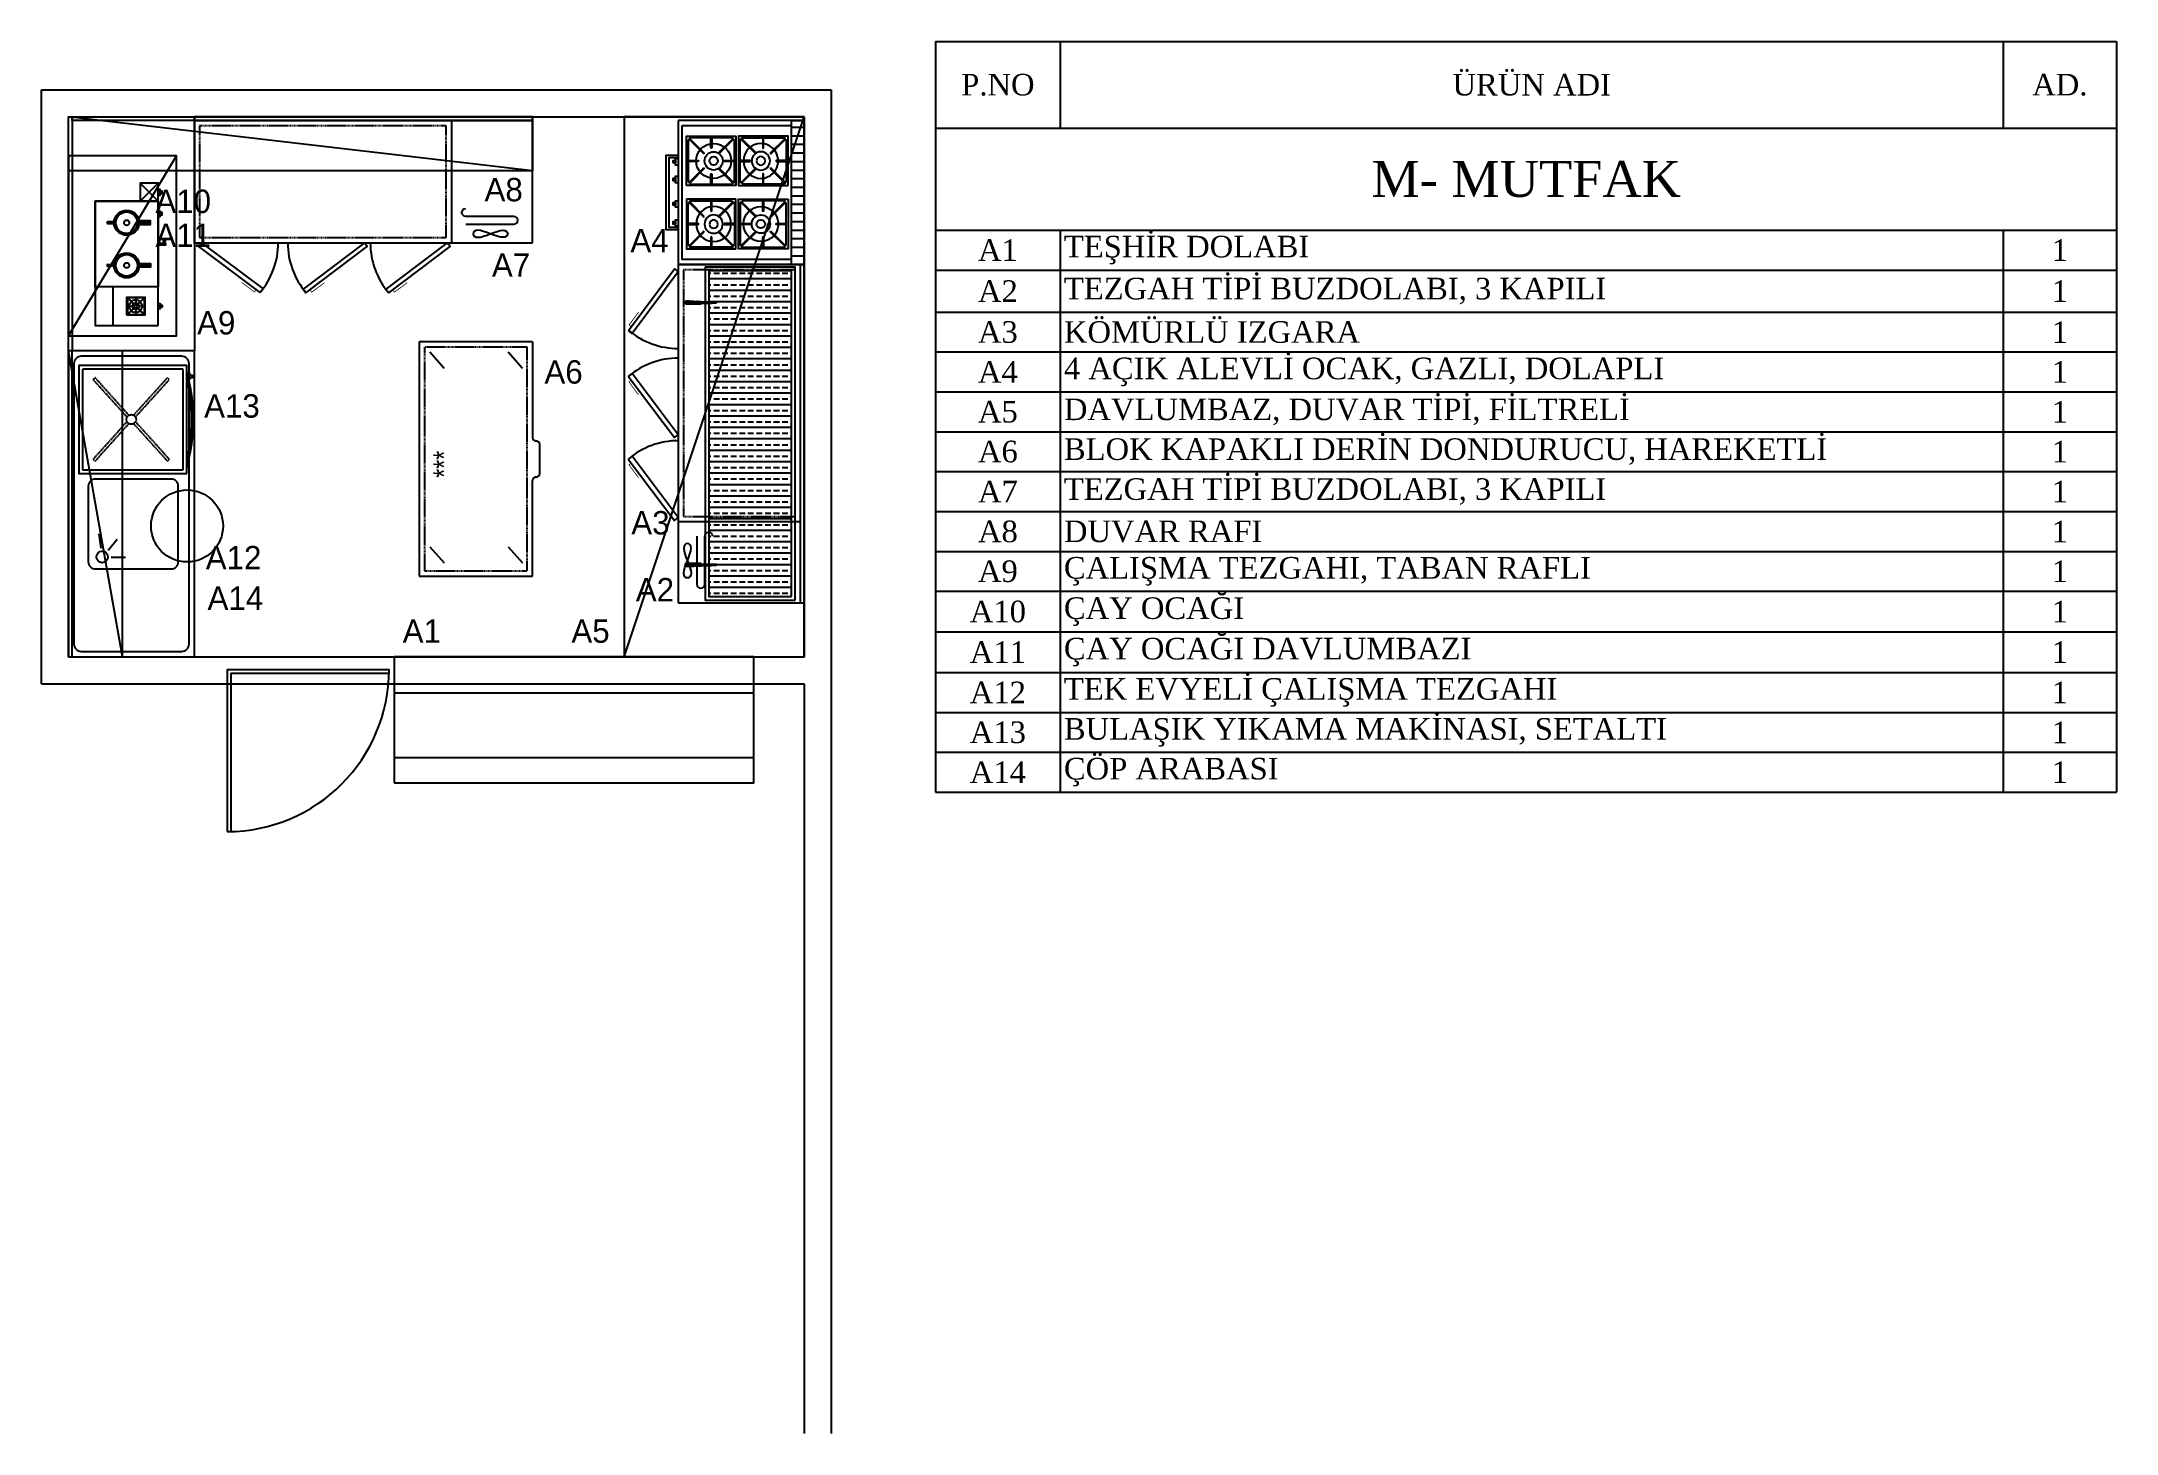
# Model space of a CAD drawing. Header units: millimetres. Extents: x 3282 to 4435, y 759 to 1532.
import ezdxf

# ---------------------------------------------------------------- set-up
doc = ezdxf.new("R2010")
doc.units = ezdxf.units.MM
doc.linetypes.add('DASHED', pattern=[0.75, 0.5, -0.25])
for name, color, linetype in [('002 Çizgi', 7, 'Continuous'), ('kapı ABD', 55, 'Continuous'), ('S2000-002 Çizgi', 7, 'Continuous')]:
    doc.layers.add(name, color=color, linetype=linetype)
doc.styles.add('Halil 1', font='times.ttf', dxfattribs={"height": 12})
doc.styles.add('style1', font='stylu.ttf', dxfattribs={"width": 0.8, "height": 12})
doc.styles.add('TAKSİM', font='GOTHIC.TTF', dxfattribs={"height": 20})

# ---------------------------------------------------------------- blocks, each defined once
blk = doc.blocks.new('rtyjjkw5')
at = {"layer": 'kapı ABD', "color": 7}
for p, q in [((-2, 2), (-2, 90)), ((0, 0), (0, 90)), ((-2, 2), (-90, 2)), ((0, 0), (-90, 0))]:
    blk.add_line(p, q, dxfattribs=at)
blk.add_arc((0, 0), 90, 90, 180, dxfattribs=at)
blk = doc.blocks.new('A$C723D60DA')
at = {"layer": 'S2000-002 Çizgi'}
for points in [[(0, 3.7), (60, 3.7), (60, 63.7), (0, 63.7)], [(53.2, 2.2), (54.6, 2.2), (54.6, 0.7), (53.2, 0.7)]]:
    blk.add_lwpolyline(points, close=True, dxfattribs=at)
at = {"layer": 'S2000-002 Çizgi', "linetype": 'DASHED', "ltscale": 0.5}
blk.add_lwpolyline([(2, 5.7), (58, 5.7), (58, 61.7), (2, 61.7)], close=True, dxfattribs=at)
for points in [[(6.8, 54.6), (7.9, 55.7)], [(6.8, 54.6), (27.7, 35.8)], [(7.9, 55.7), (28.7, 36.9)], [(31.4, 36.9), (52.1, 55.7)], [(32.4, 35.9), (53.2, 54.6)], [(52.1, 55.7), (53.2, 54.6)], [(27.6, 33.2), (6.8, 14.4)], [(28.6, 32.1), (7.9, 13.4)], [(31.3, 32.2), (52.1, 13.4)], [(32.3, 33.2), (53.2, 14.4)], [(7.9, 13.4), (6.8, 14.4)], [(52.1, 13.4), (53.2, 14.4)]]:
    blk.add_lwpolyline(points, dxfattribs=at)
at = {"layer": 'S2000-002 Çizgi'}
for points in [[(52.2, 3.2), (52.2, 3.7), (55.9, 3.7)], [(55.9, 3.3), (55.9, 2.2), (52.2, 2.2)]]:
    blk.add_lwpolyline(points, dxfattribs=at)
at = {"layer": 'S2000-002 Çizgi', "linetype": 'DASHED', "ltscale": 0.5}
blk.add_circle((30, 34.5), 2.67, dxfattribs=at)
at = {"layer": 'S2000-002 Çizgi'}
for centre, radius, start, end in [((29.9, 100.6), 100.6, 254.4941, 285.5059), ((29.9, 109.5), 108.5, 257.2819, 282.7181)]:
    blk.add_arc(centre, radius, start, end, dxfattribs=at)
blk = doc.blocks.new('A$C0E7B1622')
at = {"layer": 'S2000-002 Çizgi'}
h = blk.add_hatch(dxfattribs=at)
h.set_pattern_fill('ANSI33', color=4, angle=45, style=0)
h.set_pattern_definition([(90, (-5851.5646, -2038.863), (-6.35, 1e-15), []), (90, (-5848.3896, -2035.688), (-6.35, 1e-15), [3.175, -1.5875])])
h.paths.add_polyline_path([(183, 59), (2, 59), (2, 13), (19.3, 13), (19.3, 14.5), (19.5, 17.2), (19.9, 17.2), (20, 14.5), (20, 13), (180, 13), (180, 14.5), (180.1, 17.2), (180.5, 17.2), (180.7, 14.5), (180.7, 13), (183, 13)])
h = blk.add_hatch(dxfattribs=at)
h.set_pattern_fill('ANSI32', color=256, style=0)
h.set_pattern_definition([(135, (4280.58264, -7757.06717), (0.265165043, 0.265165043), []), (135, (4280.40586, -7757.06717), (0.265165043, 0.265165043), [])])
h.paths.add_polyline_path([(19, 7.9), (20.4, 7.9), (20.4, 6.9), (18.9, 6.9)])
h.paths.add_polyline_path([(19, 8.7), (19.3, 8.7), (19.3, 14.5), (19.4, 15.9), (19.9, 15.9), (20, 14.5), (20, 8.7), (20.3, 8.7), (20.4, 7.9), (19, 7.9)])
h.paths.add_polyline_path([(18.9, 4.9), (20.5, 4.9), (20.6, 0.8, -0.437405), (19.9, 0), (19.4, 0, -0.437405), (18.7, 0.8)])
h.paths.add_polyline_path([(18.9, 6.9), (20.4, 6.9), (20.5, 4.9), (18.9, 4.9)])
h.paths.add_polyline_path([(19.5, 17.2), (19.9, 17.2), (19.9, 15.9), (19.4, 15.9)])
h = blk.add_hatch(dxfattribs=at)
h.set_pattern_fill('ANSI32', color=256, style=0)
h.set_pattern_definition([(45, (-4095.5826, -7757.06717), (-0.265165043, 0.265165043), []), (45, (-4095.40583, -7757.06717), (-0.265165043, 0.265165043), [])])
h.paths.add_polyline_path([(166, 7.9), (164.6, 7.9), (164.6, 6.9), (166.1, 6.9)])
h.paths.add_polyline_path([(166, 8.7), (165.7, 8.7), (165.7, 14.5), (165.6, 15.9), (165.1, 15.9), (165, 14.5), (165, 8.7), (164.7, 8.7), (164.6, 7.9), (166, 7.9)])
h.paths.add_polyline_path([(166.1, 4.9), (164.5, 4.9), (164.4, 0.8, 0.437405), (165.1, 0), (165.6, 0, 0.437405), (166.3, 0.8)])
h.paths.add_polyline_path([(166.1, 6.9), (164.6, 6.9), (164.5, 4.9), (166.1, 4.9)])
h.paths.add_polyline_path([(165.5, 17.2), (165.1, 17.2), (165.1, 15.9), (165.6, 15.9)])
for p, q in [((19.3, 14.5), (19.5, 17.2)), ((19.3, 8.7), (19.3, 14.5)), ((19.9, 17.2), (19.5, 17.2)), ((19.5, 17.2), (19.9, 17.2)), ((20, 14.5), (19.9, 17.2)), ((20, 8.7), (20, 14.5)), ((165, 14.5), (165.1, 17.2)), ((165, 8.7), (165, 14.5)), ((165.5, 17.2), (165.1, 17.2)), ((165.1, 17.2), (165.5, 17.2)), ((165.7, 14.5), (165.5, 17.2)), ((165.7, 8.7), (165.7, 14.5)), ((18.7, 0.8), (19, 8.7)), ((19, 8.7), (19.3, 8.7)), ((20.3, 8.7), (20, 8.7)), ((20, 8.7), (20.3, 8.7)), ((20.6, 0.8), (20.3, 8.7)), ((20.3, 8.7), (20.6, 0.8)), ((164.4, 0.8), (164.7, 8.7)), ((164.7, 8.7), (164.4, 0.8)), ((164.7, 8.7), (165, 8.7)), ((165, 8.7), (164.7, 8.7)), ((166, 8.7), (165.7, 8.7)), ((166.3, 0.8), (166, 8.7)), ((19.4, 0), (19.9, 0)), ((19.9, 0), (19.4, 0)), ((165.6, 0), (165.1, 0)), ((165.1, 0), (165.6, 0))]:
    blk.add_line(p, q, dxfattribs=at)
for points in [[(0, 61), (185, 61), (185, 11), (0, 11)], [(2, 59), (183, 59), (183, 13), (2, 13)]]:
    blk.add_lwpolyline(points, close=True, dxfattribs=at)
for centre, start, end in [((19.4, 0.7), 175.5008, 270), ((19.9, 0.7), 270, 4.4992), ((19.9, 0.7), 270, 4.4992), ((165.1, 0.7), 175.5008, 270), ((165.1, 0.7), 175.5008, 270), ((165.6, 0.7), 270, 4.4992)]:
    blk.add_arc(centre, 0.706, start, end, dxfattribs=at)
blk = doc.blocks.new('A$C70232997')
for p, q in [((0, 50), (200, 50)), ((0, 14), (200, 14))]:
    blk.add_line(p, q)
blk.add_lwpolyline([(0, 0), (200, 0), (200, 70), (0, 70)], close=True)
blk = doc.blocks.new('188-70')
at = {"layer": '002 Çizgi', "color": 7}
blk.add_line((24.3, -110), (24.3, 78), dxfattribs=at)
for points in [[(-71.3, 41.3), (-45.7, 75.5), (-43.7, 74), (-69.3, 39.7)], [(-43.7, -110), (26.3, -110), (26.3, 78), (-43.7, 78)], [(-71.5, 15.9), (-45.7, -18.2), (-43.7, -16.7), (-69.4, 17.4)], [(-71.5, -30.1), (-45.7, -64.2), (-43.7, -62.6), (-69.4, -28.5)], [(-40.6, -93.6), (-40.5, -92.1), (-40, -90.4), (-39.4, -88.6), (-38.6, -86.6), (-37.9, -84.7), (-37.3, -82.8), (-36.8, -81.1), (-36.6, -79.7), (-36.8, -78.5), (-37.3, -77.7), (-37.9, -77.2), (-38.6, -77), (-39.4, -77.2), (-40, -77.7), (-40.5, -78.5), (-40.6, -79.7), (-40.5, -81.1), (-40, -82.8), (-39.4, -84.7), (-38.6, -86.6), (-37.9, -88.6), (-37.3, -90.4), (-36.8, -92.1), (-36.6, -93.6), (-36.8, -94.7), (-37.3, -95.6), (-37.9, -96.1), (-38.6, -96.2), (-39.4, -96.1), (-40, -95.6), (-40.5, -94.7)]]:
    blk.add_lwpolyline(points, close=True, dxfattribs=at)
at = {"layer": '002 Çizgi', "color": 7, "linetype": 'DASHED'}
blk.add_lwpolyline([(21.3, -62), (21.3, 75), (-40.7, 75), (-40.7, -62)], close=True, dxfattribs=at)
at = {"layer": '002 Çizgi', "color": 7, "const_width": 0.427}
for points in [[(-69.7, 43.5), (-71, 44.5), (-66.7, 50.2), (-65.7, 51.6)], [(-69.8, 13.7), (-71.1, 12.7), (-66.9, 7), (-65.8, 5.6)], [(-69.8, -32.3), (-71.1, -33.3), (-66.9, -39), (-65.8, -40.4)]]:
    blk.add_lwpolyline(points, dxfattribs=at)
at = {"layer": '002 Çizgi', "color": 7}
blk.add_lwpolyline([(24.3, -65), (-43.7, -65)], dxfattribs=at)
for points in [[(-33.3, -73), (-33.3, -99.7, 1), (-29, -99.7)], [(-29, -99.7), (-29, -73, -1), (-24.6, -73)]]:
    blk.add_lwpolyline(points, format="xyb", dxfattribs=at)
for centre, start, end in [((-43.7, 74), 229.755, 270), ((-43.7, -16.7), 90, 130.5092), ((-43.7, -62.6), 90, 130.5092)]:
    blk.add_arc(centre, 42.7, start, end, dxfattribs=at)
blk = doc.blocks.new('A$C604B7618')
at = {"layer": 'S2000-002 Çizgi'}
blk.add_lwpolyline([(0, 30.6), (30.6, 30.6), (30.6, 0), (0, 0), (0, 30.6)], dxfattribs=at)
blk.add_lwpolyline([(15.5, 29.5), (15.5, 23.4, -0.414214), (15.3, 23.2), (15.2, 23.2, -0.414214), (15, 23.4), (15, 29.5), (2.7, 29.5, 0.668179), (2.3, 28.6), (10.8, 20.1, -0.810443), (10.4, 19.8), (1.6, 28.6, 0.668179), (1, 28.4), (1, 15.5), (7.1, 15.5, -0.414214), (7.3, 15.3), (7.3, 15.2, -0.414214), (7.1, 15), (1, 15), (1, 2.7, 0.668179), (1.9, 2.3), (10.4, 10.8, -0.810443), (10.8, 10.4), (2, 1.6, 0.668179), (2.2, 1), (15, 1), (15, 7.1, -0.414214), (15.2, 7.3), (15.3, 7.3, -0.414214), (15.5, 7.1), (15.5, 1), (27.9, 1, 0.668179), (28.3, 1.9), (19.8, 10.4, -0.810443), (20.2, 10.8), (29, 2, 0.668179), (29.5, 2.2), (29.5, 15), (23.4, 15, -0.414214), (23.2, 15.2), (23.2, 15.3, -0.414214), (23.4, 15.5), (29.5, 15.5), (29.5, 28.4, 0.668179), (29, 28.6), (20.2, 19.8, -0.810443), (19.8, 20.1), (28.3, 28.6, 0.668179), (27.9, 29.5)], format="xyb", close=True, dxfattribs=at)
for radius in [10.8, 5.66, 2.6]:
    blk.add_circle((15.3, 13.8), radius, dxfattribs=at)
blk = doc.blocks.new('A$C65570A91')
at = {"layer": 'S2000-002 Çizgi'}
h = blk.add_hatch(dxfattribs=at)
h.set_pattern_fill('ANSI31', color=256, scale=1.5, angle=45, style=0)
h.set_pattern_definition([(90, (-2508.419, -6408.717), (-4.7625, 9e-16), [])])
h.paths.add_polyline_path([(0, 77), (0, 70), (80, 70), (80, 77)])
for points in [[(80, 70), (0, 70), (0, 77), (80, 77)], [(0, 7), (80, 7), (80, 77), (0, 77)], [(3, 9), (77, 9), (77, 70), (3, 70)], [(21.2, 7), (24.8, 7), (24.8, 5.5), (21.2, 5.5)], [(22.2, 5.5), (23.6, 5.5), (23.6, 4.1), (22.2, 4.1)], [(31, 7), (34.7, 7), (34.7, 5.5), (31, 5.5)], [(32, 5.5), (33.5, 5.5), (33.5, 4.1), (32, 4.1)], [(44.6, 7), (48.2, 7), (48.2, 5.5), (44.6, 5.5)], [(45.5, 5.5), (47, 5.5), (47, 4.1), (45.5, 4.1)], [(55.2, 7), (58.8, 7), (58.8, 5.5), (55.2, 5.5)], [(56.2, 5.5), (57.6, 5.5), (57.6, 4.1), (56.2, 4.1)]]:
    blk.add_lwpolyline(points, close=True, dxfattribs=at)
blk.add_lwpolyline([(19.5, 7), (19.5, 0), (60.5, 0), (60.5, 7), (59.5, 7), (59.5, 2), (20.5, 2), (20.5, 7), (19.5, 7)], dxfattribs=at)
at = {"layer": 'S2000-002 Çizgi', "yscale": 0.8999999999996362}
for p, xscale, zscale in [((36.2, 40.5), -0.8999999999996362, 0.9), ((43.8, 40.5), 0.8999999999996362, 0.8999999999996362)]:
    blk.add_blockref('A$C604B7618', p, dxfattribs=dict(at, xscale=xscale, zscale=zscale))
at = {"layer": 'S2000-002 Çizgi', "yscale": 0.8999999999996362, "rotation": 180}
for p, xscale, zscale in [((36.2, 39.1), 0.8999999999996362, 0.8999999999996362), ((43.8, 39.1), -0.8999999999996362, 0.9)]:
    blk.add_blockref('A$C604B7618', p, dxfattribs=dict(at, xscale=xscale, zscale=zscale))
blk = doc.blocks.new('A$C70273054')
at = {"layer": 'S2000-002 Çizgi'}
for p, q in [((130.2, 67), (0, 67)), ((0, 67), (0, 4)), ((130.2, 4), (130.2, 67)), ((0, 4), (53.1, 4)), ((55.1, 2), (55.1, 2)), ((75.1, 2), (75.1, 2)), ((130.2, 4), (77.1, 4)), ((57.1, 0), (73.1, 0))]:
    blk.add_line(p, q, dxfattribs=at)
at = {"layer": 'S2000-002 Çizgi', "linetype": 'DASHED'}
blk.add_lwpolyline([(3, 7), (127.2, 7), (127.2, 64), (3, 64)], close=True, dxfattribs=at)
at = {"layer": 'S2000-002 Çizgi'}
for centre, start, end in [((53.1, 2), 0, 90), ((57.1, 2), 180, 270), ((73.1, 2), 270, 0), ((77.1, 2), 90, 180)]:
    blk.add_arc(centre, 2, start, end, dxfattribs=at)
at = {"layer": 'S2000-002 Çizgi', "style": 'style1', "width": 0.8}
blk.add_text('***', height=12, dxfattribs=at).set_placement((54.7, 47.2))
blk = doc.blocks.new('*T23')
at = {"color": 0, "linetype": 'ByBlock', "lineweight": -2, "transparency": 16777216}
for p, q in [((0, 0), (656.6, 0)), ((0, 0), (0, -417.1)), ((69.3, 0), (69.3, -48.2)), ((593.5, 0), (593.5, -48.2)), ((656.6, 0), (656.6, -417.1)), ((0, -48.2), (656.6, -48.2)), ((0, -104.8), (656.6, -104.8)), ((69.3, -104.8), (69.3, -417.1)), ((593.5, -104.8), (593.5, -417.1)), ((0, -127), (656.6, -127)), ((0, -150.4), (656.6, -150.4)), ((0, -172.5), (656.6, -172.5)), ((0, -194.7), (656.6, -194.7)), ((0, -216.9), (656.6, -216.9)), ((0, -239), (656.6, -239)), ((0, -261.2), (656.6, -261.2)), ((0, -283.3), (656.6, -283.3)), ((0, -305.5), (656.6, -305.5)), ((0, -328.1), (656.6, -328.1)), ((0, -350.6), (656.6, -350.6)), ((0, -372.8), (656.6, -372.8)), ((0, -394.9), (656.6, -394.9)), ((0, -417.1), (656.6, -417.1))]:
    blk.add_line(p, q, dxfattribs=at)
at = {"color": 0, "transparency": 16777216, "style": 'Halil 1'}
for s, insert, char_height, width, attachment_point in [('P.NO', (34.6, -24.1), 12, 39.257, 5), ('ÜRÜN ADI', (331.4, -24.1), 12, 494.265, 5), ('AD.', (625, -24.1), 12, 33.034, 5), ('M- MUTFAK', (328.3, -76.5), 20, 626.556, 5), ('A1', (34.6, -115.9), 12, 65.257, 5), ('TEŞHİR DOLABI', (71.3, -115.9), 12, 520.265, 4), ('1', (625, -115.9), 12, 59.034, 5), ('A2', (34.6, -138.7), 12, 65.257, 5), ('TEZGAH TİPİ BUZDOLABI, 3 KAPILI', (71.3, -138.7), 12, 520.265, 4), ('1', (625, -138.7), 12, 59.034, 5), ('A3', (34.6, -161.5), 12, 65.257, 5), ('KÖMÜRLÜ IZGARA', (71.3, -161.5), 12, 520.265, 4), ('1', (625, -161.5), 12, 59.034, 5), ('4 AÇIK ALEVLİ OCAK, GAZLI, DOLAPLI', (71.3, -183.6), 12, 520.265, 4), ('A4', (34.6, -183.6), 12, 65.257, 5), ('1', (625, -183.6), 12, 59.034, 5), ('DAVLUMBAZ, DUVAR TİPİ, FİLTRELİ', (71.3, -205.8), 12, 520.265, 4), ('A5', (34.6, -205.8), 12, 65.257, 5), ('1', (625, -205.8), 12, 59.034, 5), ('BLOK KAPAKLI DERİN DONDURUCU, HAREKETLİ', (71.3, -227.9), 12, 520.265, 4), ('A6', (34.6, -227.9), 12, 65.257, 5), ('1', (625, -227.9), 12, 59.034, 5), ('TEZGAH TİPİ BUZDOLABI, 3 KAPILI', (71.3, -250.1), 12, 520.265, 4), ('A7', (34.6, -250.1), 12, 65.257, 5), ('1', (625, -250.1), 12, 59.034, 5), ('A8', (34.6, -272.3), 12, 65.257, 5), ('DUVAR RAFI', (71.3, -272.3), 12, 520.265, 4), ('1', (625, -272.3), 12, 59.034, 5), ('A9', (34.6, -294.4), 12, 65.257, 5), ('ÇALIŞMA TEZGAHI, TABAN RAFLI', (71.3, -294.4), 12, 520.265, 4), ('1', (625, -294.4), 12, 59.034, 5), ('A10', (34.6, -316.8), 12, 65.257, 5), ('ÇAY OCAĞI', (71.3, -316.8), 12, 520.265, 4), ('1', (625, -316.8), 12, 59.034, 5), ('A11', (34.6, -339.3), 12, 65.257, 5), ('ÇAY OCAĞI DAVLUMBAZI', (71.3, -339.3), 12, 520.265, 4), ('1', (625, -339.3), 12, 59.034, 5), ('A12', (34.6, -361.7), 12, 65.257, 5), ('TEK EVYELİ ÇALIŞMA TEZGAHI', (71.3, -361.7), 12, 520.265, 4), ('1', (625, -361.7), 12, 59.034, 5), ('A13', (34.6, -383.9), 12, 65.257, 5), ('BULAŞIK YIKAMA MAKİNASI, SETALTI', (71.3, -383.9), 12, 520.265, 4), ('1', (625, -383.9), 12, 59.034, 5), ('A14', (34.6, -406), 12, 65.257, 5), ('ÇÖP ARABASI', (71.3, -406), 12, 520.265, 4), ('1', (625, -406), 12, 59.034, 5)]:
    blk.add_mtext(s, dxfattribs=dict(at, insert=insert, char_height=char_height, width=width, attachment_point=attachment_point))
blk = doc.blocks.new('A$C08847F1B')
at = {"layer": 'S2000-002 Çizgi'}
blk.add_lwpolyline([(0, 30.6), (30.6, 30.6), (30.6, 0), (0, 0), (0, 30.6)], dxfattribs=at)
blk.add_lwpolyline([(15.5, 29.5), (15.5, 23.4, -0.414214), (15.3, 23.2), (15.2, 23.2, -0.414214), (15, 23.4), (15, 29.5), (2.7, 29.5, 0.668179), (2.3, 28.6), (10.8, 20.1, -0.810443), (10.4, 19.8), (1.6, 28.6, 0.668179), (1, 28.4), (1, 15.5), (7.1, 15.5, -0.414214), (7.3, 15.3), (7.3, 15.2, -0.414214), (7.1, 15), (1, 15), (1, 2.7, 0.668179), (1.9, 2.3), (10.4, 10.8, -0.810443), (10.8, 10.4), (2, 1.6, 0.668179), (2.2, 1), (15, 1), (15, 7.1, -0.414214), (15.2, 7.3), (15.3, 7.3, -0.414214), (15.5, 7.1), (15.5, 1), (27.9, 1, 0.668179), (28.3, 1.9), (19.8, 10.4, -0.810443), (20.2, 10.8), (29, 2, 0.668179), (29.5, 2.2), (29.5, 15), (23.4, 15, -0.414214), (23.2, 15.2), (23.2, 15.3, -0.414214), (23.4, 15.5), (29.5, 15.5), (29.5, 28.4, 0.668179), (29, 28.6), (20.2, 19.8, -0.810443), (19.8, 20.1), (28.3, 28.6, 0.668179), (27.9, 29.5)], format="xyb", close=True, dxfattribs=at)
for radius in [10.8, 5.66, 2.6]:
    blk.add_circle((15.3, 15.8), radius, dxfattribs=at)
blk = doc.blocks.new('A$C13EF2C6A')
at = {"layer": 'S2000-002 Çizgi'}
for points in [[(34.4, 14.8, -0.072213), (32.4, 14.8), (32.4, 8.5), (34.4, 8.5)], [(56.1, 8.5), (58.1, 8.5), (58.1, 14.8, -0.072213), (56.1, 14.8)]]:
    blk.add_hatch(color=256, dxfattribs=at).paths.add_polyline_path(points)
for p, q in [((69, 14.2), (79, 4.2)), ((79, 14.2), (69, 4.2))]:
    blk.add_line(p, q, dxfattribs=at)
for points in [[(0, 4.2), (69, 4.2), (69, 39.2), (0, 39.2)], [(0, 29.2), (21.5, 29.2), (21.5, 39.2), (0, 39.2)], [(69, 4.2), (21.5, 4.2), (21.5, 39.2), (69, 39.2)], [(69, 4.2), (79, 4.2), (79, 14.2), (69, 14.2)], [(9.3, 4.2), (12.2, 4.2), (12.2, 3), (9.3, 3)], [(10.2, 3), (11.3, 3), (11.3, 1.9), (10.2, 1.9)], [(47.8, 0.2), (45.2, 0.4), (45.2, 1), (47.8, 1.2)], [(63.5, 4.2), (60.6, 4.2), (60.6, 3), (63.5, 3)], [(62.7, 3), (61.5, 3), (61.5, 1.9), (62.7, 1.9)], [(75.5, 4.2), (72.5, 4.2), (72.5, 3), (75.5, 3)], [(74.6, 3), (73.4, 3), (73.4, 1.9), (74.6, 1.9)]]:
    blk.add_lwpolyline(points, close=True, dxfattribs=at)
for points in [[(32.9, 28.7), (32.9, 32.2)], [(33.8, 32.2), (33.8, 28.7)], [(56.7, 32.2), (56.7, 28.7)], [(57.6, 28.7), (57.6, 32.2)], [(34.4, 14.8), (34.4, 8.5), (32.4, 8.5), (32.4, 14.8)], [(56.1, 14.8), (56.1, 8.5), (58.1, 8.5), (58.1, 14.8)], [(45.8, 0), (44.7, 0), (44.7, 4.2)], [(45.8, 4.2), (45.8, 1.1)], [(45.8, 0.4), (45.8, 0)]]:
    blk.add_lwpolyline(points, dxfattribs=at)
for centre, radius in [((33.4, 21.7), 7), ((33.4, 21.7), 6), ((33.4, 21.7), 1.45), ((57.1, 21.7), 7), ((57.1, 21.7), 6), ((57.1, 21.7), 1.45)]:
    blk.add_circle(centre, radius, dxfattribs=at)
for centre in [(33.4, 32.2), (57.1, 32.2)]:
    blk.add_arc(centre, 0.438, 0, 180, dxfattribs=at)
at = {"layer": 'S2000-002 Çizgi', "xscale": 0.3284582399996907, "yscale": 0.3284582399996907, "zscale": 0.3284582399996907}
blk.add_blockref('A$C08847F1B', (5.7, 11.5), dxfattribs=at)

msp = doc.modelspace()

# ---------------------------------------------------------------- linework, layer by layer
for p, q in [((3281.8, 1505.2), (3720.8, 1505.2)), ((3281.8, 1175.2), (3281.8, 1505.2)), ((3720.8, 1505.2), (3720.8, 758.7)), ((3296.8, 1190.2), (3296.8, 1490.2)), ((3296.8, 1490.2), (3705.8, 1490.2)), ((3554.8, 1460.2), (3296.8, 1490.2)), ((3605.8, 1190.2), (3705.8, 1490.2)), ((3705.8, 1490.2), (3705.8, 1190.2)), ((3296.8, 1368.6), (3356.8, 1468.6)), ((3497.7, 1359.6), (3505.7, 1350.6)), ((3541.2, 1359.6), (3549.2, 1350.6)), ((3497.7, 1251.4), (3505.7, 1242.4)), ((3541.2, 1251.4), (3549.2, 1242.4)), ((3296.8, 1190.2), (3705.8, 1190.2)), ((3281.8, 1175.2), (3705.8, 1175.2)), ((3705.8, 1175.2), (3705.8, 758.7))]:
    msp.add_line(p, q)
for points in [[(3366.8, 1360.2), (3296.8, 1360.2), (3296.8, 1490.2), (3366.8, 1490.2)], [(3298.8, 1360.2), (3296.8, 1360.2), (3296.8, 1490.2), (3298.8, 1490.2)], [(3296.8, 1490.2), (3554.8, 1490.2), (3554.8, 1460.2), (3296.8, 1460.2)], [(3366.8, 1488.2), (3298.8, 1488.2), (3298.8, 1490.2), (3366.8, 1490.2)], [(3366.8, 1488.2), (3554.8, 1488.2), (3554.8, 1490.2), (3366.8, 1490.2)], [(3705.8, 1490.2), (3605.8, 1490.2), (3605.8, 1190.2), (3705.8, 1190.2)], [(3296.8, 1368.6), (3356.8, 1368.6), (3356.8, 1468.6), (3296.8, 1468.6)]]:
    msp.add_lwpolyline(points, close=True)
msp.add_circle((3362.7, 1262.9), 20)
at = {"layer": 'S2000-002 Çizgi'}
for p, q in [((3326.8, 1190.2), (3296.8, 1360.2)), ((3315, 1250.6), (3313.9, 1258.5)), ((3318.8, 1249.4), (3323.9, 1255.5)), ((3320.5, 1245.5), (3328.4, 1245.5))]:
    msp.add_line(p, q, dxfattribs=at)
for points in [[(3326.8, 1360.2), (3296.8, 1360.2), (3296.8, 1190.2), (3326.8, 1190.2)], [(3366.8, 1190.2), (3366.8, 1360.2), (3296.8, 1360.2), (3296.8, 1190.2)], [(3298.8, 1190.2), (3298.8, 1360.2), (3296.8, 1360.2), (3296.8, 1190.2)]]:
    msp.add_lwpolyline(points, close=True, dxfattribs=at)
for points in [[(3363.8, 1197.2), (3363.8, 1353.2, 0.414214), (3359.8, 1357.2), (3303.8, 1357.2, 0.414214), (3299.8, 1353.2), (3299.8, 1197.2, 0.414214), (3303.8, 1193.2), (3359.8, 1193.2, 0.414214)], [(3357.8, 1243), (3357.8, 1285, 0.414214), (3353.8, 1289), (3311.8, 1289, 0.414214), (3307.8, 1285), (3307.8, 1243, 0.414214), (3311.8, 1239), (3353.8, 1239, 0.414214)]]:
    msp.add_lwpolyline(points, format="xyb", close=True, dxfattribs=at)
msp.add_circle((3315.5, 1245.7), 3.19, dxfattribs=at)

# ---------------------------------------------------------------- block references
for name, p in [('*T23', (3778.9, 1532.1)), ('A$C70232997', (3477.8, 1120.2))]:
    msp.add_blockref(name, p)
at = {"xscale": -1, "rotation": 270}
msp.add_blockref('A$C0E7B1622', (3639.8, 1221.7), dxfattribs=at)
at = {"rotation": 180}
msp.add_blockref('rtyjjkw5', (3385, 1183.1), dxfattribs=at)
at = {"layer": 'S2000-002 Çizgi'}
for name, p, rotation in [('188-70', (3444.7, 1463.9), 90), ('A$C65570A91', (3628.8, 1488.2), 270), ('A$C13EF2C6A', (3350.8, 1374.3), 90), ('A$C70273054', (3558.8, 1235), 90), ('A$C723D60DA', (3366.2, 1292.1), 89.99999999999997)]:
    msp.add_blockref(name, p, dxfattribs=dict(at, rotation=rotation))
msp.add_blockref('188-70', (3679.5, 1330.2), dxfattribs=at)

# ---------------------------------------------------------------- texts
at = {"style": 'TAKSİM'}
for s, p in [('A8', (3528.1, 1443.3)), ('A10', (3345.1, 1436.8)), ('A11', (3345.1, 1417.9)), ('A4', (3609.2, 1415)), ('A7', (3532.2, 1401.4)), ('A9', (3368.3, 1369.3)), ('A6', (3561.4, 1342)), ('A13', (3372.2, 1323.1)), ('A3', (3609.7, 1258.2)), ('A12', (3373.1, 1238.8)), ('A14', (3374.1, 1216.3)), ('A2', (3612.2, 1221)), ('A1', (3482.6, 1198)), ('A5', (3576.4, 1198))]:
    msp.add_text(s, height=13, dxfattribs=at).set_placement(p)

doc.saveas('drawing.dxf')
